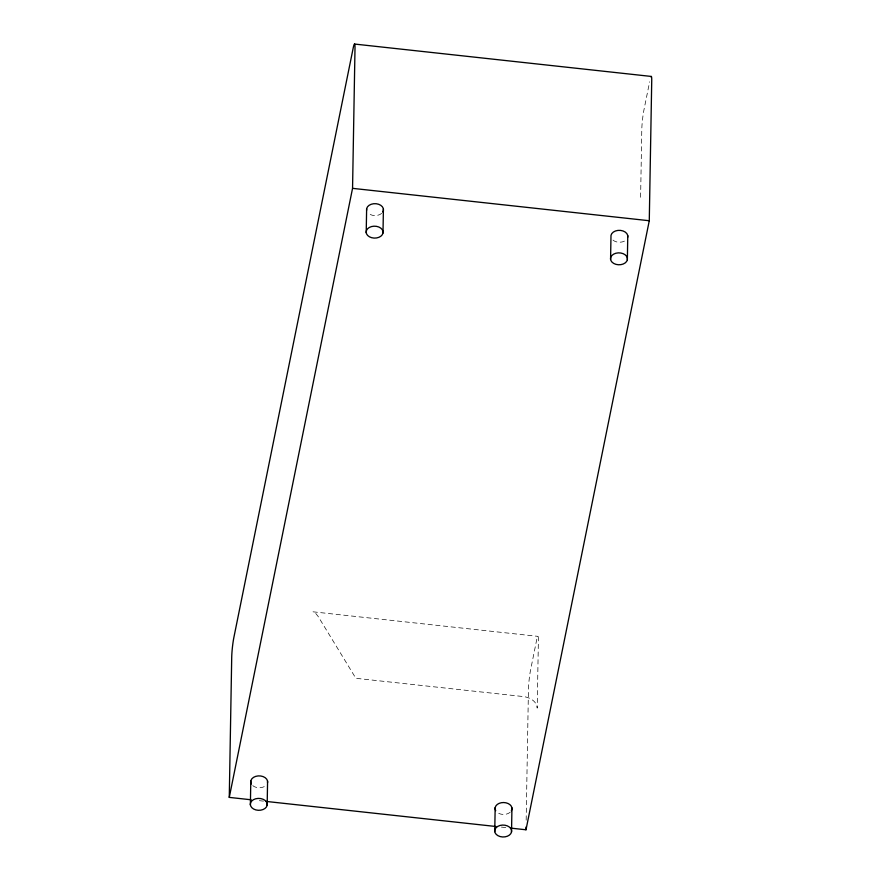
<?xml version="1.0" encoding="UTF-8"?>
<svg xmlns="http://www.w3.org/2000/svg" width="881" height="881" viewBox="0 0 881 881"><rect width="100%" height="100%" fill="white"/><g stroke="black" fill="none" stroke-linecap="round" stroke-linejoin="round"><path stroke-width="0.66" stroke-dasharray="4.41 3.3" d="M526.166 820.167L528.435 689.68A14.107 1.288 -83.8 0 1 530.604 669.846L536.573 640.377A14.107 1.288 -83.8 0 1 538.379 640.564L537.201 708.115C536.903 701.232 529.569 697.234 523.413 696.574L355.847 678.293L318.195 616.524L315.541 613.165L312.986 611.81L537.928 636.357M640.608 197.3L641.786 129.749A14.107 1.288 -83.8 0 1 643.945 109.916L649.638 81.79M259.355 800.675L263.452 801.126M501.377 827.094L506.85 827.688M264.256 786.645A8.469 5.969 1 0 1 252.406 785.356M381.671 213.367A8.469 5.969 1 0 1 368.236 213.147M624.453 241.119A8.469 5.969 1 0 1 612.603 239.819M510.198 812.238A8.469 5.969 1 0 1 496.774 812.029"/><path stroke-width="1.32" d="M229.269 797.393L231.714 657.292A14.107 1.288 -83.8 0 1 233.872 637.459L353.182 48.07A14.107 1.288 -83.8 0 1 354.999 48.246L352.554 188.347L229.269 797.393L251.151 799.783M250.38 804.992L250.799 780.918M267.163 805.267A8.469 5.969 1 0 0 255.633 798.792A8.469 5.969 1 0 0 253.563 809A8.469 5.969 1 0 0 267.163 805.267L267.582 781.194M366.21 232.782L366.628 208.709M382.993 233.058A8.469 5.969 1 0 0 371.463 226.582A8.469 5.969 1 0 0 369.392 236.791A8.469 5.969 1 0 0 382.993 233.058L383.411 208.984M494.748 831.664L495.166 807.591M511.531 831.939A8.469 5.969 1 0 0 499.99 825.464A8.469 5.969 1 0 0 497.93 835.673A8.469 5.969 1 0 0 511.531 831.939L511.938 807.866M510.958 828.14L525.99 829.781L526.045 827.028M610.577 259.454L610.996 235.381A8.469 5.969 1 0 1 620.565 230.404A8.469 5.969 1 0 1 627.746 237.209M627.36 259.73A8.469 5.969 1 0 0 615.819 253.254A8.469 5.969 1 0 0 613.76 263.463A8.469 5.969 1 0 0 627.36 259.73L627.768 235.656M525.99 829.781L649.275 220.735L651.731 80.634A14.107 1.288 -83.8 0 0 650.883 76.878M354.536 44.05L651.268 76.438M352.554 188.347L649.275 220.735M266.183 801.424L495.915 826.499M251.327 783.991A8.469 5.969 1 0 1 258.166 775.908A8.469 5.969 1 0 1 267.56 782.746M366.606 210.273A8.469 5.969 1 0 1 376.198 203.731A8.469 5.969 1 0 1 382.795 212.035M495.695 810.663A8.469 5.969 1 0 1 503.635 802.536A8.469 5.969 1 0 1 511.321 810.916"/></g></svg>
